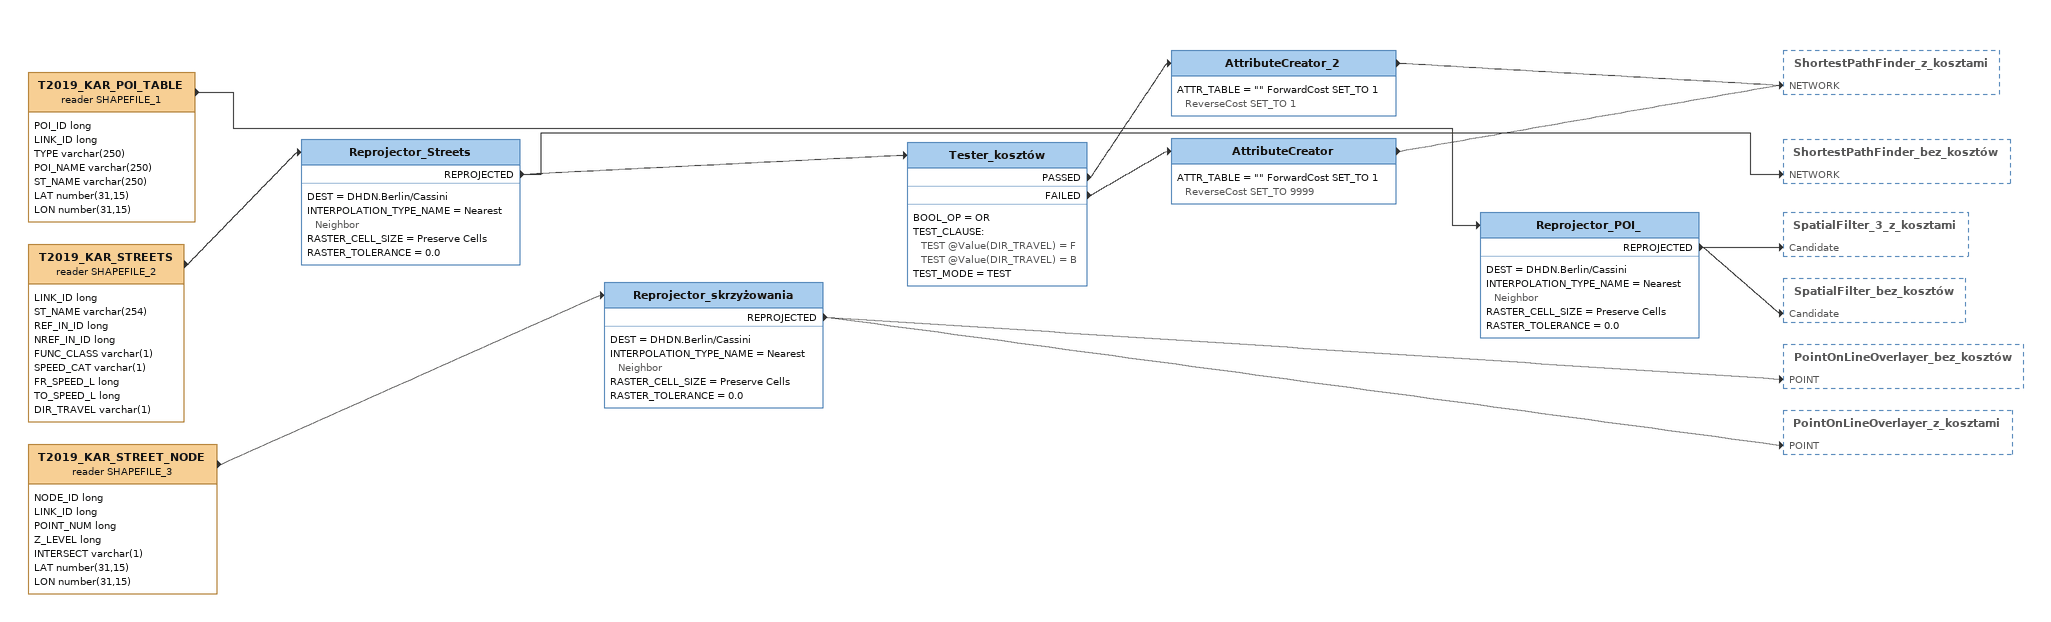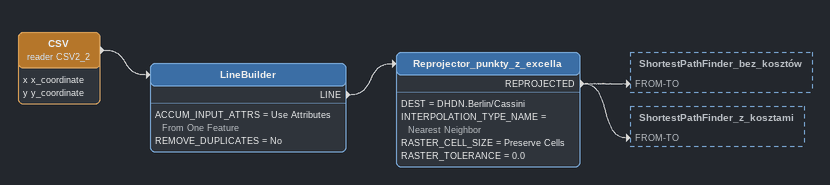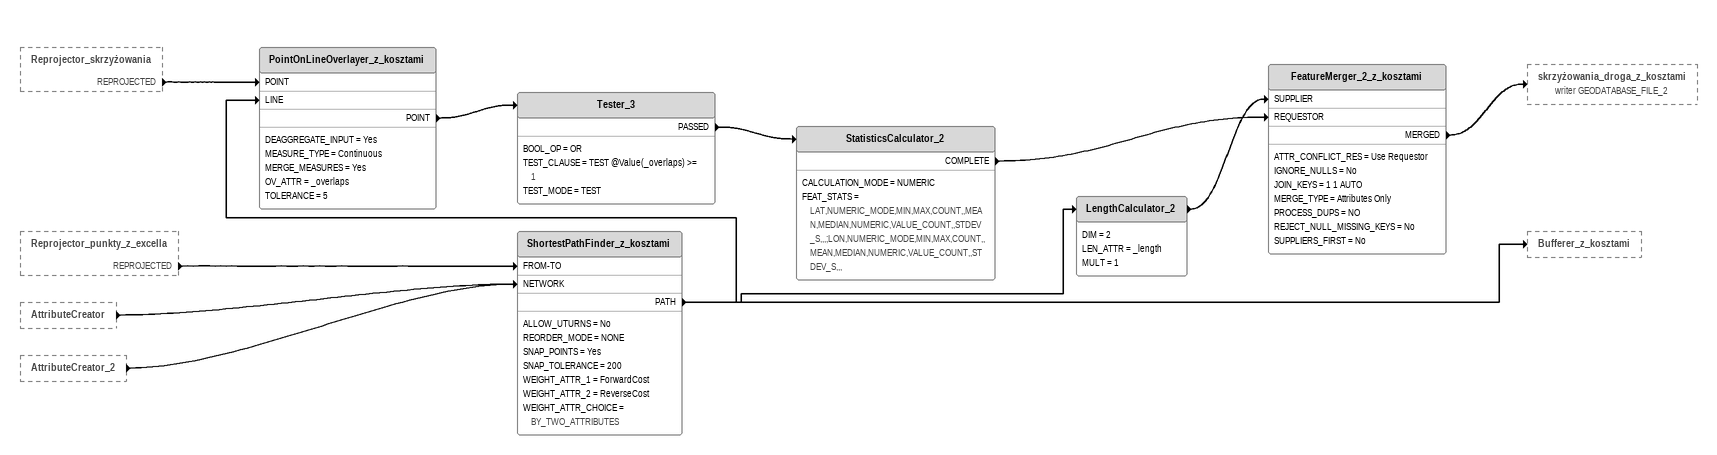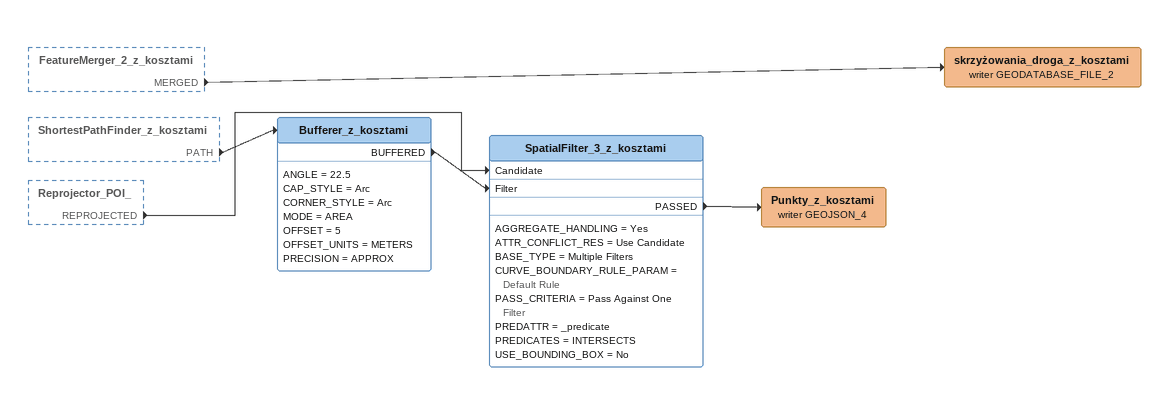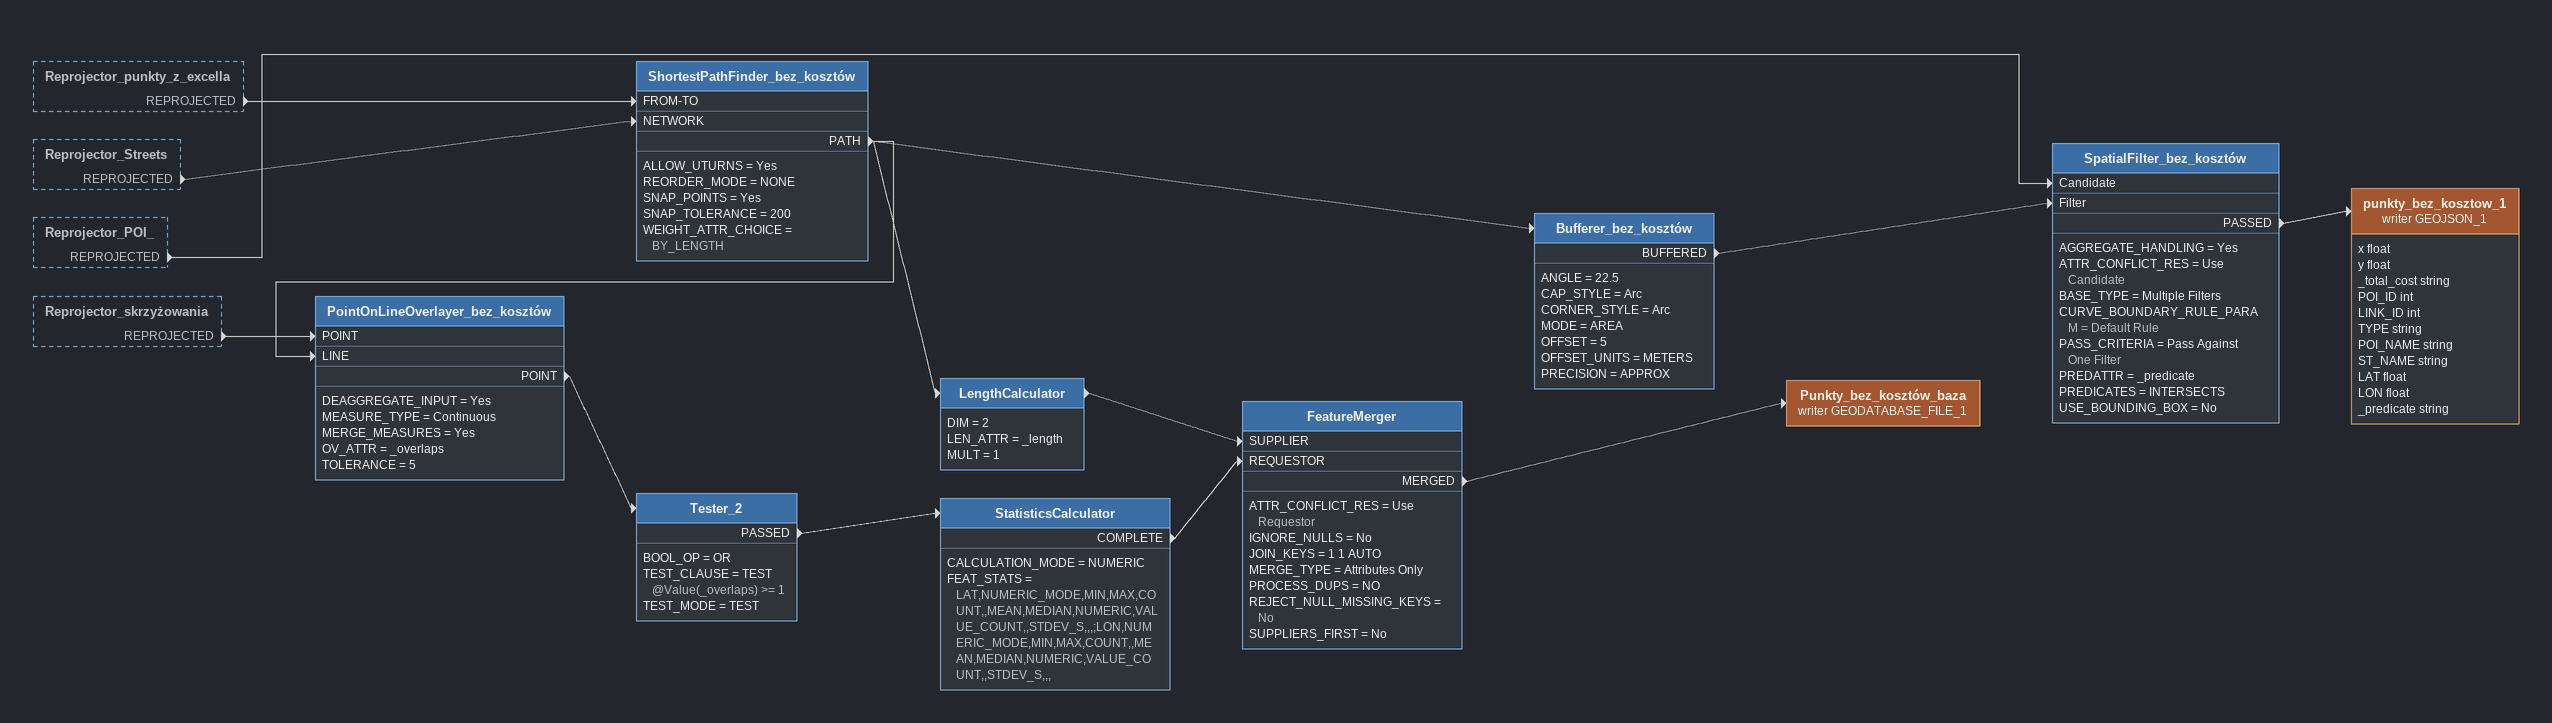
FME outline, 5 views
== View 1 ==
T2019_KAR_STREET_NODE (reader SHAPEFILE_3)
    attributes: NODE_ID long, LINK_ID long, POINT_NUM long, Z_LEVEL long, INTERSECT varchar(1), LAT number(31,15), LON number(31,15)
    -> Reprojector_skrzyżowania
Reprojector_skrzyżowania
    DEST = DHDN.Berlin/Cassini
    INTERPOLATION_TYPE_NAME = Nearest Neighbor
    RASTER_CELL_SIZE = Preserve Cells
    RASTER_TOLERANCE = 0.0
    REPROJECTED -> PointOnLineOverlayer_bez_kosztów [POINT]
    REPROJECTED -> PointOnLineOverlayer_z_kosztami [POINT]
T2019_KAR_POI_TABLE (reader SHAPEFILE_1)
    attributes: POI_ID long, LINK_ID long, TYPE varchar(250), POI_NAME varchar(250), ST_NAME varchar(250), LAT number(31,15), LON number(31,15)
    -> Reprojector_POI_
Reprojector_POI_
    DEST = DHDN.Berlin/Cassini
    INTERPOLATION_TYPE_NAME = Nearest Neighbor
    RASTER_CELL_SIZE = Preserve Cells
    RASTER_TOLERANCE = 0.0
    REPROJECTED -> SpatialFilter_3_z_kosztami [Candidate]
    REPROJECTED -> SpatialFilter_bez_kosztów [Candidate]
T2019_KAR_STREETS (reader SHAPEFILE_2)
    attributes: LINK_ID long, ST_NAME varchar(254), REF_IN_ID long, NREF_IN_ID long, FUNC_CLASS varchar(1), SPEED_CAT varchar(1), FR_SPEED_L long, TO_SPEED_L long, DIR_TRAVEL varchar(1)
    -> Reprojector_Streets
Reprojector_Streets
    DEST = DHDN.Berlin/Cassini
    INTERPOLATION_TYPE_NAME = Nearest Neighbor
    RASTER_CELL_SIZE = Preserve Cells
    RASTER_TOLERANCE = 0.0
    REPROJECTED -> ShortestPathFinder_bez_kosztów [NETWORK]
    REPROJECTED -> Tester_kosztów
Tester_kosztów
    BOOL_OP = OR
    TEST_CLAUSE:
      TEST @Value(DIR_TRAVEL) = F
      TEST @Value(DIR_TRAVEL) = B
    TEST_MODE = TEST
    PASSED -> AttributeCreator_2
    FAILED -> AttributeCreator
AttributeCreator_2
    ATTR_TABLE = "" ForwardCost SET_TO 1  ReverseCost SET_TO 1
    -> ShortestPathFinder_z_kosztami [NETWORK]
AttributeCreator
    ATTR_TABLE = "" ForwardCost SET_TO 1  ReverseCost SET_TO 9999
    -> ShortestPathFinder_z_kosztami [NETWORK]

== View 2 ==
CSV (reader CSV2_2)
    attributes: x x_coordinate, y y_coordinate
    -> LineBuilder
LineBuilder
    ACCUM_INPUT_ATTRS = Use Attributes From One Feature
    REMOVE_DUPLICATES = No
    LINE -> Reprojector_punkty_z_excella
Reprojector_punkty_z_excella
    DEST = DHDN.Berlin/Cassini
    INTERPOLATION_TYPE_NAME = Nearest Neighbor
    RASTER_CELL_SIZE = Preserve Cells
    RASTER_TOLERANCE = 0.0
    REPROJECTED -> ShortestPathFinder_bez_kosztów [FROM-TO]
    REPROJECTED -> ShortestPathFinder_z_kosztami [FROM-TO]

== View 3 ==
Reprojector_skrzyżowania [outside]
    REPROJECTED -> PointOnLineOverlayer_z_kosztami [POINT]
Reprojector_punkty_z_excella [outside]
    REPROJECTED -> ShortestPathFinder_z_kosztami [FROM-TO]
AttributeCreator [outside]
    -> ShortestPathFinder_z_kosztami [NETWORK]
AttributeCreator_2 [outside]
    -> ShortestPathFinder_z_kosztami [NETWORK]
ShortestPathFinder_z_kosztami
    ALLOW_UTURNS = No
    REORDER_MODE = NONE
    SNAP_POINTS = Yes
    SNAP_TOLERANCE = 200
    WEIGHT_ATTR_1 = ForwardCost
    WEIGHT_ATTR_2 = ReverseCost
    WEIGHT_ATTR_CHOICE = BY_TWO_ATTRIBUTES
    PATH -> Bufferer_z_kosztami
    PATH -> PointOnLineOverlayer_z_kosztami [LINE]
    PATH -> LengthCalculator_2
PointOnLineOverlayer_z_kosztami
    DEAGGREGATE_INPUT = Yes
    MEASURE_TYPE = Continuous
    MERGE_MEASURES = Yes
    OV_ATTR = _overlaps
    TOLERANCE = 5
    POINT -> Tester_3
Tester_3
    BOOL_OP = OR
    TEST_CLAUSE = TEST @Value(_overlaps) >= 1
    TEST_MODE = TEST
    PASSED -> StatisticsCalculator_2
StatisticsCalculator_2
    CALCULATION_MODE = NUMERIC
    FEAT_STATS = LAT,NUMERIC_MODE,MIN,MAX,COUNT,,MEAN,MEDIAN,NUMERIC,VALUE_COUNT,,STDEV_S,,,;LON,NUMERIC_MODE,MIN,MAX,COUNT,,MEAN,MEDIAN,NUMERIC,VALUE_COUNT,,STDEV_S,,,
    COMPLETE -> FeatureMerger_2_z_kosztami [REQUESTOR]
LengthCalculator_2
    DIM = 2
    LEN_ATTR = _length
    MULT = 1
    -> FeatureMerger_2_z_kosztami [SUPPLIER]
FeatureMerger_2_z_kosztami
    ATTR_CONFLICT_RES = Use Requestor
    IGNORE_NULLS = No
    JOIN_KEYS = 1 1 AUTO
    MERGE_TYPE = Attributes Only
    PROCESS_DUPS = NO
    REJECT_NULL_MISSING_KEYS = No
    SUPPLIERS_FIRST = No
    MERGED -> skrzyżowania_droga_z_kosztami (writer GEODATABASE_FILE_2)

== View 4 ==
FeatureMerger_2_z_kosztami [outside]
    MERGED -> skrzyżowania_droga_z_kosztami (writer GEODATABASE_FILE_2)
ShortestPathFinder_z_kosztami [outside]
    PATH -> Bufferer_z_kosztami
Reprojector_POI_ [outside]
    REPROJECTED -> SpatialFilter_3_z_kosztami [Candidate]
skrzyżowania_droga_z_kosztami (writer GEODATABASE_FILE_2)
Bufferer_z_kosztami
    ANGLE = 22.5
    CAP_STYLE = Arc
    CORNER_STYLE = Arc
    MODE = AREA
    OFFSET = 5
    OFFSET_UNITS = METERS
    PRECISION = APPROX
    BUFFERED -> SpatialFilter_3_z_kosztami [Filter]
SpatialFilter_3_z_kosztami
    AGGREGATE_HANDLING = Yes
    ATTR_CONFLICT_RES = Use Candidate
    BASE_TYPE = Multiple Filters
    CURVE_BOUNDARY_RULE_PARAM = Default Rule
    PASS_CRITERIA = Pass Against One Filter
    PREDATTR = _predicate
    PREDICATES = INTERSECTS
    USE_BOUNDING_BOX = No
    PASSED -> Punkty_z_kosztami (writer GEOJSON_4)
Punkty_z_kosztami (writer GEOJSON_4)

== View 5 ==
Reprojector_punkty_z_excella [outside]
    REPROJECTED -> ShortestPathFinder_bez_kosztów [FROM-TO]
Reprojector_Streets [outside]
    REPROJECTED -> ShortestPathFinder_bez_kosztów [NETWORK]
Reprojector_POI_ [outside]
    REPROJECTED -> SpatialFilter_bez_kosztów [Candidate]
Reprojector_skrzyżowania [outside]
    REPROJECTED -> PointOnLineOverlayer_bez_kosztów [POINT]
ShortestPathFinder_bez_kosztów
    ALLOW_UTURNS = Yes
    REORDER_MODE = NONE
    SNAP_POINTS = Yes
    SNAP_TOLERANCE = 200
    WEIGHT_ATTR_CHOICE = BY_LENGTH
    PATH -> Bufferer_bez_kosztów
    PATH -> PointOnLineOverlayer_bez_kosztów [LINE]
    PATH -> LengthCalculator
Bufferer_bez_kosztów
    ANGLE = 22.5
    CAP_STYLE = Arc
    CORNER_STYLE = Arc
    MODE = AREA
    OFFSET = 5
    OFFSET_UNITS = METERS
    PRECISION = APPROX
    BUFFERED -> SpatialFilter_bez_kosztów [Filter]
SpatialFilter_bez_kosztów
    AGGREGATE_HANDLING = Yes
    ATTR_CONFLICT_RES = Use Candidate
    BASE_TYPE = Multiple Filters
    CURVE_BOUNDARY_RULE_PARAM = Default Rule
    PASS_CRITERIA = Pass Against One Filter
    PREDATTR = _predicate
    PREDICATES = INTERSECTS
    USE_BOUNDING_BOX = No
    PASSED -> punkty_bez_kosztow_1 (writer GEOJSON_1)
punkty_bez_kosztow_1 (writer GEOJSON_1)
    attributes: x float, y float, _total_cost string, POI_ID int, LINK_ID int, TYPE string, POI_NAME string, ST_NAME string, LAT float, LON float, _predicate string
PointOnLineOverlayer_bez_kosztów
    DEAGGREGATE_INPUT = Yes
    MEASURE_TYPE = Continuous
    MERGE_MEASURES = Yes
    OV_ATTR = _overlaps
    TOLERANCE = 5
    POINT -> Tester_2
Tester_2
    BOOL_OP = OR
    TEST_CLAUSE = TEST @Value(_overlaps) >= 1
    TEST_MODE = TEST
    PASSED -> StatisticsCalculator
StatisticsCalculator
    CALCULATION_MODE = NUMERIC
    FEAT_STATS = LAT,NUMERIC_MODE,MIN,MAX,COUNT,,MEAN,MEDIAN,NUMERIC,VALUE_COUNT,,STDEV_S,,,;LON,NUMERIC_MODE,MIN,MAX,COUNT,,MEAN,MEDIAN,NUMERIC,VALUE_COUNT,,STDEV_S,,,
    COMPLETE -> FeatureMerger [REQUESTOR]
LengthCalculator
    DIM = 2
    LEN_ATTR = _length
    MULT = 1
    -> FeatureMerger [SUPPLIER]
FeatureMerger
    ATTR_CONFLICT_RES = Use Requestor
    IGNORE_NULLS = No
    JOIN_KEYS = 1 1 AUTO
    MERGE_TYPE = Attributes Only
    PROCESS_DUPS = NO
    REJECT_NULL_MISSING_KEYS = No
    SUPPLIERS_FIRST = No
    MERGED -> Punkty_bez_kosztów_baza (writer GEODATABASE_FILE_1)
Punkty_bez_kosztów_baza (writer GEODATABASE_FILE_1)
